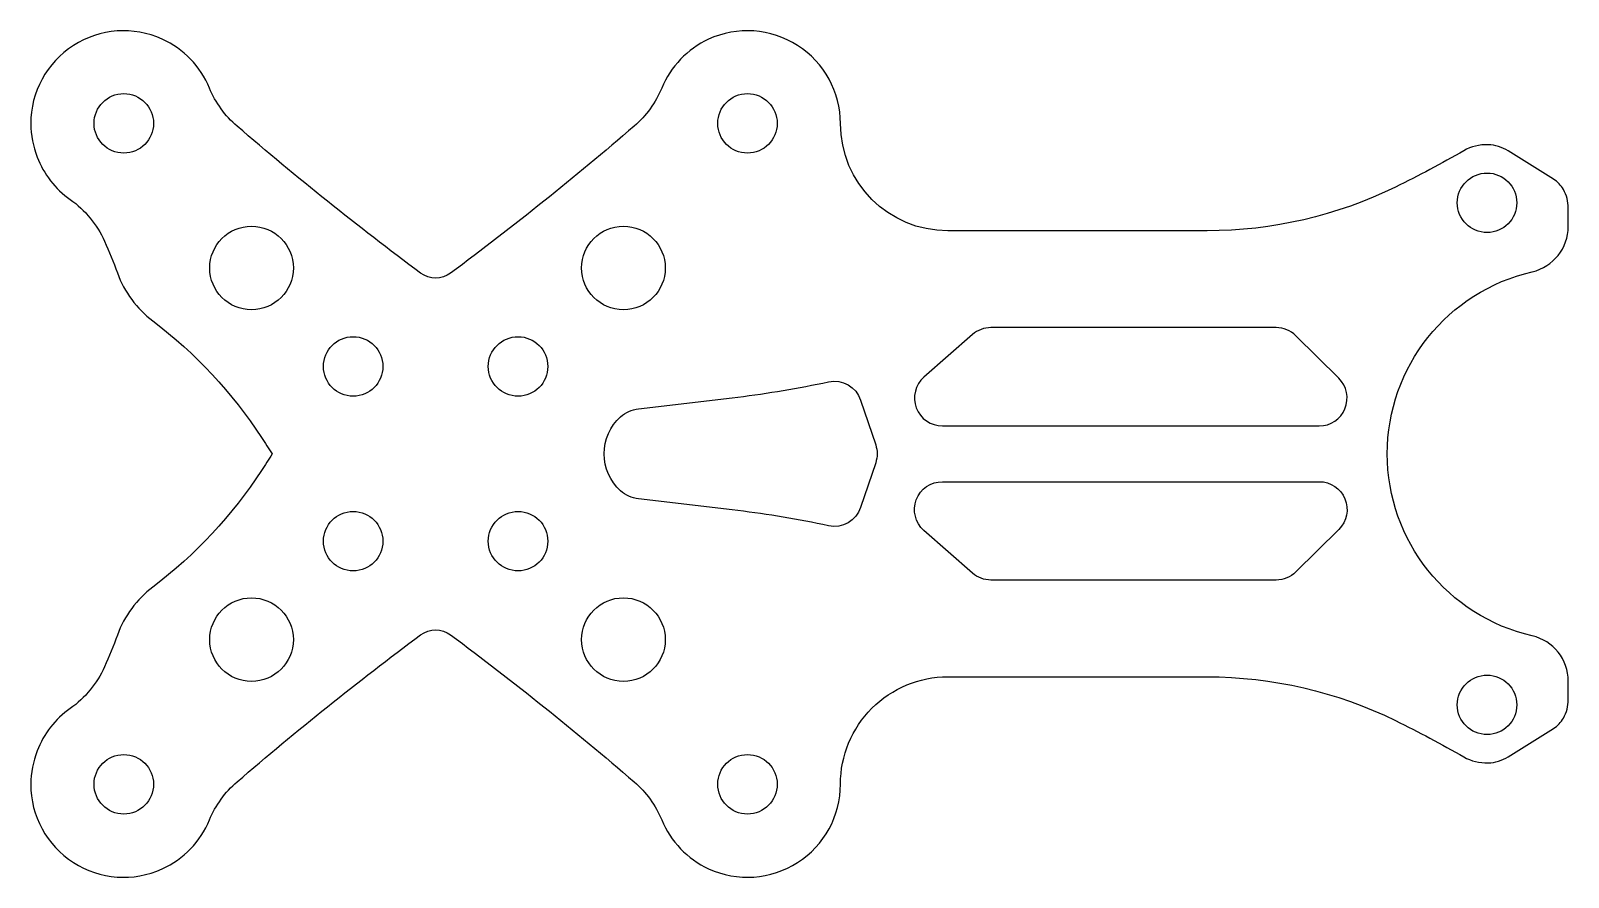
# Model space of a CAD drawing. Header units: millimetres. Extents: x 77.4 to 160.1, y -170 to -124.4.
import ezdxf

# ---------------------------------------------------------------- set-up
doc = ezdxf.new("R2010")
doc.units = ezdxf.units.MM
doc.layers.get('0').update_dxf_attribs({"linetype": 'CONTINUOUS'})

msp = doc.modelspace()

# ---------------------------------------------------------------- linework, layer by layer
for points in [[(156.891, -163.51), (159.322, -161.992, 0.125028), (159.859, -161.432, 0.129555), (160.118, -160.447), (160.118, -159.445, 0.349371), (158.18, -157.009, -0.795889), (158.18, -137.412, 0.349371), (160.118, -134.975), (160.118, -133.974, 0.129555), (159.859, -132.988, 0.125028), (159.322, -132.428), (156.891, -130.911, 0.131399), (155.801, -130.578, 0.139828), (154.503, -130.899, -0.015949), (150.825, -132.854, -0.114649), (140.684, -135.21), (126.741, -135.21, -0.413902), (120.965, -129.44, 0.546793), (113.867, -124.901, 0.188333), (111.351, -127.526, -0.11678), (109.864, -129.579, -0.01796), (99.99, -137.487, -0.331051), (98.377, -137.487, -0.01796), (88.503, -129.579, -0.11678), (87.016, -127.526, 0.189666), (84.478, -124.891, 0.54585), (77.402, -129.45, 0.088865), (77.745, -131.237, 0.148369), (79.526, -133.525, -0.134203), (81.371, -135.763, -0.018514), (82.067, -137.478, 0.144452), (83.97, -140.06, -0.086306), (89.811, -146.327, -0.001511), (90.389, -147.22, -0.001511), (89.811, -148.114, -0.086306), (83.97, -154.381, 0.144452), (82.067, -156.962, -0.018514), (81.371, -158.677, -0.134203), (79.526, -160.915, 0.148369), (77.745, -163.203, 0.088865), (77.402, -164.99, 0.54585), (84.478, -169.55, 0.189666), (87.016, -166.914, -0.11678), (88.503, -164.862, -0.01796), (98.377, -156.954, -0.331051), (99.99, -156.954, -0.01796), (109.864, -164.862, -0.11678), (111.351, -166.914, 0.188333), (113.867, -169.54, 0.547423), (120.965, -164.99, -0.414424), (126.741, -159.21), (140.684, -159.21, -0.114649), (150.825, -161.566, -0.015949), (154.503, -163.521, 0.139828), (155.801, -163.843, 0.131399)], [(125.458, -143.083, 0.691745), (126.448, -145.71), (146.72, -145.71, 0.669657), (147.776, -143.145), (145.465, -140.852, 0.197851), (144.408, -140.417), (129.057, -140.417, 0.182212), (128.067, -140.791)], [(122.05, -144.327), (122.858, -146.732, -0.163576), (122.858, -147.688), (122.05, -150.093, -0.379959), (120.321, -151.084), (120.009, -151.019, 0.022386), (115.137, -150.227), (110.103, -149.638, -0.155687), (109.134, -149.199, -0.444539), (109.134, -145.222, -0.155687), (110.103, -144.783), (115.137, -144.194, 0.022386), (120.009, -143.402), (120.321, -143.337, -0.379959)], [(147.776, -151.275), (145.465, -153.568, -0.197851), (144.408, -154.003), (129.057, -154.003, -0.182212), (128.067, -153.63), (125.458, -151.337, -0.691745), (126.448, -148.71), (146.72, -148.71, -0.669657)]]:
    msp.add_lwpolyline(points, format="xyb", close=True)
for centre, radius in [((82.406, -129.426), 1.6), ((115.961, -129.426), 1.6), ((155.75, -133.7), 1.6), ((89.28, -137.21), 2.25), ((109.287, -137.21), 2.25), ((94.748, -142.508), 1.6), ((103.619, -142.508), 1.6), ((94.748, -151.912), 1.6), ((103.619, -151.912), 1.6), ((89.28, -157.21), 2.25), ((109.287, -157.21), 2.25), ((155.75, -160.721), 1.6), ((82.406, -164.995), 1.6), ((115.961, -164.995), 1.6)]:
    msp.add_circle(centre, radius)

doc.saveas('drawing.dxf')
